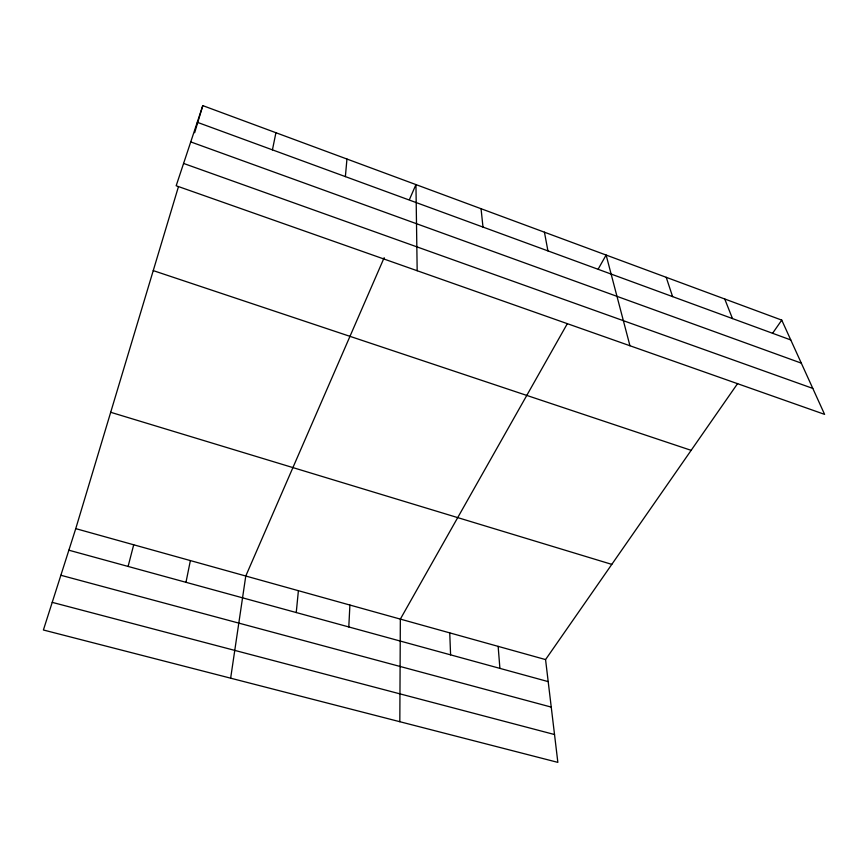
<?xml version="1.0" encoding="UTF-8"?>
<svg xmlns="http://www.w3.org/2000/svg" width="868" height="868" viewBox="0 0 868 868"><rect width="100%" height="100%" fill="white"/><g stroke="black" fill="none" stroke-linecap="round" stroke-linejoin="round"><path stroke-width="1.3" d="M399.822 721.709L400.343 619.112L567.357 323.623M348.795 626.956L349.902 605.05M345.377 176.605L346.95 159.028M296.248 612.548L298.397 590.696M230.649 678.179L245.774 576.026L384.166 257.688M185.98 582.309L190.374 560.587M272.433 149.86L275.926 132.717M128.095 566.446L133.705 544.789M737.659 383.493L545.56 659.582L557.853 762.375L43.4 629.994L75.755 528.634L178.407 186.826M194.671 132.695L202.797 105.625L781.753 320.118L824.6 414.372L176.171 185.763L202.797 105.625M409.479 199.456L415.946 184.591L417.172 270.729M598.236 268.993L606.124 255.04L629.951 345.746M772.466 333.453L781.753 320.118M52.221 602.359L554.522 734.534M60.868 575.267L551.245 707.105M68.865 550.203L548.196 681.619M75.755 528.634L545.56 659.582M110.692 412.289L611.799 564.374M153.245 270.61L691.145 450.34M183.593 163.444L812.795 388.408M190.743 141.907L801.316 363.139M197.264 122.29L790.77 339.952M724.726 298.983L732.473 318.567M666.201 277.304L672.602 296.617M544.431 232.19L547.936 250.895M481.056 208.711L482.988 227.069M498.145 646.367L499.903 668.382M449.743 632.88L450.59 654.863"/></g></svg>
